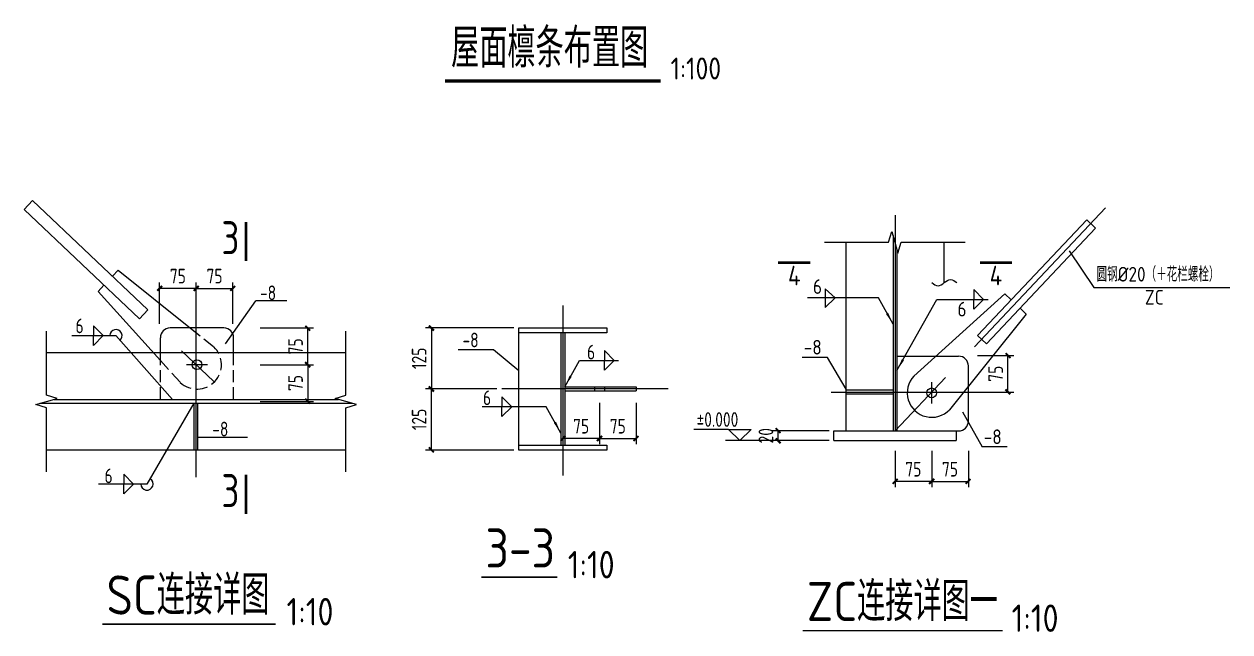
# Model space of a CAD drawing. Header units: millimetres. Extents: x 865974 to 875117, y 41124 to 44891.
# Drawn here: x 869188.4 to 869435.1, y 41268 to 41392.3 of the extents above; entities that cross this region are included whole.
import ezdxf
from ezdxf.enums import TextEntityAlignment as Align

# ---------------------------------------------------------------- set-up
doc = ezdxf.new("R2010")
doc.units = ezdxf.units.MM
doc.header["$LTSCALE"] = 1000
doc.header["$MEASUREMENT"] = 0
for name, pattern in [('2', [11.4, 9, -0.9, 0.6, -0.9]), ('DASH', [0.35, 0.25, -0.1]), ('DASHED', [117.236842, 78.157895, -39.078947]), ('DOTE', [2.42, 2, -0.2, 0.02, -0.2])]:
    doc.linetypes.add(name, pattern=pattern)
doc.layers.add('1', color=4, linetype='Continuous', lineweight=70)
for name, color, linetype in [('AXIS', 3, 'Continuous'), ('BEAM', 4, 'DASHED'), ('COLUMN', 9, 'Continuous'), ('D1', 112, 'Continuous'), ('DIM', 7, 'Continuous'), ('DOTE', 1, 'DOTE'), ('NUM', 7, 'Continuous'), ('OTHER', 2, 'Continuous'), ('Prof', 2, 'Continuous'), ('PUB_DIM', 3, 'Continuous'), ('PUB_TEXT', 7, 'Continuous'), ('尺寸标注', 7, 'Continuous'), ('文字', 7, 'Continuous'), ('焊缝标注', 3, 'Continuous'), ('轴线__点划线', 6, '2')]:
    doc.layers.add(name, color=color, linetype=linetype)
doc.styles.add('GBHZ', font='gbenor.shx', dxfattribs={"width": 0.9, "bigfont": 'gbcbig.shx'})
doc.dimstyles.new('Y10', dxfattribs={"dimscale": 0, "dimtxt": 3, "dimasz": 0.01, "dimexe": 1.2, "dimexo": 1, "dimgap": 1, "dimtad": 1, "dimdec": 0, "dimlfac": 10, "dimzin": 0, "dimdsep": 46, "dimtxsty": 'GBHZ', "dimblk1": 'DX', "dimblk2": 'DX', "dimsah": 1, "dimcen": 0.09, "dimdle": 1, "dimadec": 0, "dimazin": 0, "dimtfac": 1, "dimtdec": 0, "dimtix": 1, "dimtmove": 2, "dimatfit": 3, "dimldrblk": 'DX', "dimfxl": 0, "dimtolj": 1, "dimtzin": 0, "dimarcsym": 0})
doc.dimstyles.new('Y100', dxfattribs={"dimscale": 0, "dimtxt": 3, "dimasz": 0.01, "dimexe": 1.2, "dimexo": 2, "dimgap": 1, "dimtad": 1, "dimdec": 0, "dimlfac": 100, "dimzin": 0, "dimdsep": 46, "dimtxsty": 'GBHZ', "dimblk": 'DX', "dimcen": 0.09, "dimdle": 1, "dimclrd": 7, "dimclre": 7, "dimclrt": 7, "dimadec": 0, "dimazin": 0, "dimtfac": 1, "dimtdec": 0, "dimtix": 1, "dimtmove": 2, "dimatfit": 3, "dimldrblk": 'DX', "dimfxl": 0, "dimtolj": 1, "dimtzin": 0, "dimarcsym": 0})

# ---------------------------------------------------------------- blocks, each defined once
blk = doc.blocks.new('DX')
at = {"color": 0, "linetype": 'ByBlock', "const_width": 40}
blk.add_lwpolyline([(-54, -51), (46, 49)], dxfattribs=at)
blk = doc.blocks.new('*D155')
at = {"layer": 'Defpoints', "color": 0, "linetype": 'ByBlock', "ltscale": 0.8, "transparency": 16777216}
for p in [(869216.11, 41338.27), (869216.11, 41330.01), (869223.61, 41330.01)]:
    blk.add_point(p, dxfattribs=at)
at = {"layer": 'DIM', "color": 0, "linetype": 'ByBlock', "lineweight": -2, "ltscale": 0.8, "transparency": 16777216}
for p, q in [((869216.11, 41331.01), (869216.11, 41339.47)), ((869223.61, 41331.01), (869223.61, 41339.47)), ((869223.6, 41338.27), (869216.12, 41338.27))]:
    blk.add_line(p, q, dxfattribs=at)
at = {"layer": 'DIM', "color": 0, "linetype": 'ByBlock', "lineweight": -2, "ltscale": 0.8, "transparency": 16777216, "xscale": 0.01, "yscale": 0.01, "zscale": 0.01, "rotation": 180}
blk.add_blockref('DX', (869216.11, 41338.27), dxfattribs=at)
at = {"layer": 'DIM', "color": 0, "linetype": 'ByBlock', "lineweight": -2, "ltscale": 0.8, "transparency": 16777216, "xscale": 0.01, "yscale": 0.01, "zscale": 0.01}
blk.add_blockref('DX', (869223.61, 41338.27), dxfattribs=at)
at = {"layer": 'DIM', "color": 0, "linetype": 'ByBlock', "ltscale": 0.8, "transparency": 16777216, "insert": (869219.86, 41340.77), "char_height": 3, "attachment_point": 5, "style": 'GBHZ'}
blk.add_mtext('\\A1;75', dxfattribs=at)
blk = doc.blocks.new('*D156')
at = {"layer": 'Defpoints', "color": 0, "linetype": 'ByBlock', "ltscale": 0.8, "transparency": 16777216}
for p in [(869231.11, 41338.27), (869223.61, 41330.01), (869231.11, 41330.01)]:
    blk.add_point(p, dxfattribs=at)
at = {"layer": 'DIM', "color": 0, "linetype": 'ByBlock', "lineweight": -2, "ltscale": 0.8, "transparency": 16777216}
for p, q in [((869223.61, 41331.01), (869223.61, 41339.47)), ((869231.11, 41331.01), (869231.11, 41339.47)), ((869223.62, 41338.27), (869231.1, 41338.27))]:
    blk.add_line(p, q, dxfattribs=at)
at = {"layer": 'DIM', "color": 0, "linetype": 'ByBlock', "lineweight": -2, "ltscale": 0.8, "transparency": 16777216, "xscale": 0.01, "yscale": 0.01, "zscale": 0.01, "rotation": 180}
blk.add_blockref('DX', (869223.61, 41338.27), dxfattribs=at)
at = {"layer": 'DIM', "color": 0, "linetype": 'ByBlock', "lineweight": -2, "ltscale": 0.8, "transparency": 16777216, "xscale": 0.01, "yscale": 0.01, "zscale": 0.01}
blk.add_blockref('DX', (869231.11, 41338.27), dxfattribs=at)
at = {"layer": 'DIM', "color": 0, "linetype": 'ByBlock', "ltscale": 0.8, "transparency": 16777216, "insert": (869227.36, 41340.77), "char_height": 3, "attachment_point": 5, "style": 'GBHZ'}
blk.add_mtext('\\A1;75', dxfattribs=at)
blk = doc.blocks.new('*D157')
at = {"layer": 'Defpoints', "color": 0, "linetype": 'ByBlock', "ltscale": 0.8, "transparency": 16777216}
for p in [(869235.68, 41322.67), (869235.68, 41315.17), (869246.43, 41315.17)]:
    blk.add_point(p, dxfattribs=at)
at = {"layer": 'DIM', "color": 0, "linetype": 'ByBlock', "lineweight": -2, "ltscale": 0.8, "transparency": 16777216}
for p, q in [((869236.68, 41322.67), (869247.63, 41322.67)), ((869246.43, 41322.66), (869246.43, 41315.18)), ((869236.68, 41315.17), (869247.63, 41315.17))]:
    blk.add_line(p, q, dxfattribs=at)
at = {"layer": 'DIM', "color": 0, "linetype": 'ByBlock', "lineweight": -2, "ltscale": 0.8, "transparency": 16777216, "xscale": 0.01, "yscale": 0.01, "zscale": 0.01}
for p, rotation in [((869246.43, 41322.67), 90), ((869246.43, 41315.17), 270)]:
    blk.add_blockref('DX', p, dxfattribs=dict(at, rotation=rotation))
at = {"layer": 'DIM', "color": 0, "linetype": 'ByBlock', "ltscale": 0.8, "transparency": 16777216, "insert": (869243.93, 41318.92), "char_height": 3, "attachment_point": 5, "rotation": 90, "style": 'GBHZ'}
blk.add_mtext('\\A1;75', dxfattribs=at)
blk = doc.blocks.new('*D158')
at = {"layer": 'Defpoints', "color": 0, "linetype": 'ByBlock', "ltscale": 0.8, "transparency": 16777216}
for p in [(869235.68, 41330.17), (869246.43, 41330.17), (869235.68, 41322.67)]:
    blk.add_point(p, dxfattribs=at)
at = {"layer": 'DIM', "color": 0, "linetype": 'ByBlock', "lineweight": -2, "ltscale": 0.8, "transparency": 16777216}
for p, q in [((869236.68, 41330.17), (869247.63, 41330.17)), ((869246.43, 41322.68), (869246.43, 41330.16)), ((869236.68, 41322.67), (869247.63, 41322.67))]:
    blk.add_line(p, q, dxfattribs=at)
at = {"layer": 'DIM', "color": 0, "linetype": 'ByBlock', "lineweight": -2, "ltscale": 0.8, "transparency": 16777216, "xscale": 0.01, "yscale": 0.01, "zscale": 0.01}
for p, rotation in [((869246.43, 41330.17), 90), ((869246.43, 41322.67), 270)]:
    blk.add_blockref('DX', p, dxfattribs=dict(at, rotation=rotation))
at = {"layer": 'DIM', "color": 0, "linetype": 'ByBlock', "ltscale": 0.8, "transparency": 16777216, "insert": (869243.93, 41326.42), "char_height": 3, "attachment_point": 5, "rotation": 90, "style": 'GBHZ'}
blk.add_mtext('\\A1;75', dxfattribs=at)
blk = doc.blocks.new('*D151')
at = {"layer": 'Defpoints', "color": 0, "transparency": 16777216}
for p in [(869306.11, 41315.85), (869313.61, 41315.85), (869313.61, 41307.59)]:
    blk.add_point(p, dxfattribs=at)
at = {"layer": '尺寸标注', "color": 0, "lineweight": -2, "transparency": 16777216}
for p, q in [((869306.11, 41314.85), (869306.11, 41306.39)), ((869313.61, 41314.85), (869313.61, 41306.39)), ((869306.12, 41307.59), (869313.6, 41307.59))]:
    blk.add_line(p, q, dxfattribs=at)
at = {"layer": '尺寸标注', "color": 0, "lineweight": -2, "transparency": 16777216, "xscale": 0.01, "yscale": 0.01, "zscale": 0.01, "rotation": 180}
blk.add_blockref('DX', (869306.11, 41307.59), dxfattribs=at)
at = {"layer": '尺寸标注', "color": 0, "lineweight": -2, "transparency": 16777216, "xscale": 0.01, "yscale": 0.01, "zscale": 0.01}
blk.add_blockref('DX', (869313.61, 41307.59), dxfattribs=at)
at = {"layer": '尺寸标注', "color": 0, "transparency": 16777216, "insert": (869309.86, 41310.09), "char_height": 3, "attachment_point": 5, "style": 'GBHZ'}
blk.add_mtext('\\A1;75', dxfattribs=at)
blk = doc.blocks.new('*D152')
at = {"layer": 'Defpoints', "color": 0, "transparency": 16777216}
for p in [(869298.61, 41315.85), (869306.11, 41315.85), (869298.61, 41307.59)]:
    blk.add_point(p, dxfattribs=at)
at = {"layer": '尺寸标注', "color": 0, "lineweight": -2, "transparency": 16777216}
for p, q in [((869298.61, 41314.85), (869298.61, 41306.39)), ((869306.11, 41314.85), (869306.11, 41306.39)), ((869306.1, 41307.59), (869298.62, 41307.59))]:
    blk.add_line(p, q, dxfattribs=at)
at = {"layer": '尺寸标注', "color": 0, "lineweight": -2, "transparency": 16777216, "xscale": 0.01, "yscale": 0.01, "zscale": 0.01, "rotation": 180}
blk.add_blockref('DX', (869298.61, 41307.59), dxfattribs=at)
at = {"layer": '尺寸标注', "color": 0, "lineweight": -2, "transparency": 16777216, "xscale": 0.01, "yscale": 0.01, "zscale": 0.01}
blk.add_blockref('DX', (869306.11, 41307.59), dxfattribs=at)
at = {"layer": '尺寸标注', "color": 0, "transparency": 16777216, "insert": (869302.36, 41310.09), "char_height": 3, "attachment_point": 5, "style": 'GBHZ'}
blk.add_mtext('\\A1;75', dxfattribs=at)
blk = doc.blocks.new('_ARROW')
blk.add_solid([(0, 0), (-1, 0.1), (-1, -0.1)])
blk = doc.blocks.new('*D136')
at = {"layer": 'Defpoints', "color": 0, "transparency": 16777216}
for p in [(869289.61, 41330.2), (869271.72, 41317.71), (869286.12, 41317.71)]:
    blk.add_point(p, dxfattribs=at)
at = {"layer": 'DIM', "color": 0, "lineweight": -2, "transparency": 16777216}
for p, q in [((869288.61, 41330.2), (869270.52, 41330.2)), ((869271.72, 41330.19), (869271.72, 41317.72)), ((869285.12, 41317.71), (869270.52, 41317.71))]:
    blk.add_line(p, q, dxfattribs=at)
at = {"layer": 'DIM', "color": 0, "lineweight": -2, "transparency": 16777216, "xscale": 0.01, "yscale": 0.01, "zscale": 0.01}
for p, rotation in [((869271.72, 41330.2), 90), ((869271.72, 41317.71), 270)]:
    blk.add_blockref('DX', p, dxfattribs=dict(at, rotation=rotation))
at = {"layer": 'DIM', "color": 0, "transparency": 16777216, "insert": (869269.22, 41323.96), "char_height": 3, "attachment_point": 5, "rotation": 90, "style": 'GBHZ'}
blk.add_mtext('\\A1;125', dxfattribs=at)
blk = doc.blocks.new('*D120')
at = {"layer": 'Defpoints', "color": 0, "transparency": 16777216}
for p in [(869271.72, 41317.71), (869286.12, 41317.71), (869289.61, 41305.22)]:
    blk.add_point(p, dxfattribs=at)
at = {"layer": 'DIM', "color": 0, "lineweight": -2, "transparency": 16777216}
for p, q in [((869285.12, 41317.71), (869270.52, 41317.71)), ((869271.72, 41305.23), (869271.72, 41317.7)), ((869288.61, 41305.22), (869270.52, 41305.22))]:
    blk.add_line(p, q, dxfattribs=at)
at = {"layer": 'DIM', "color": 0, "lineweight": -2, "transparency": 16777216, "xscale": 0.01, "yscale": 0.01, "zscale": 0.01}
for p, rotation in [((869271.72, 41317.71), 90), ((869271.72, 41305.22), 270)]:
    blk.add_blockref('DX', p, dxfattribs=dict(at, rotation=rotation))
at = {"layer": 'DIM', "color": 0, "transparency": 16777216, "insert": (869269.22, 41311.47), "char_height": 3, "attachment_point": 5, "rotation": 90, "style": 'GBHZ'}
blk.add_mtext('\\A1;125', dxfattribs=at)
blk = doc.blocks.new('*D121')
at = {"layer": 'Defpoints', "color": 0, "linetype": 'ByBlock', "transparency": 16777216}
for p in [(869381.41, 41324.57), (869389.67, 41324.57), (869381.41, 41317.07)]:
    blk.add_point(p, dxfattribs=at)
at = {"layer": 'DIM', "color": 7, "linetype": 'ByBlock', "lineweight": -2, "transparency": 16777216}
for p, q in [((869383.41, 41324.57), (869390.87, 41324.57)), ((869389.67, 41317.08), (869389.67, 41324.56)), ((869383.41, 41317.07), (869390.87, 41317.07))]:
    blk.add_line(p, q, dxfattribs=at)
at = {"layer": 'DIM', "color": 7, "linetype": 'ByBlock', "lineweight": -2, "transparency": 16777216, "xscale": 0.01, "yscale": 0.01, "zscale": 0.01}
for p, rotation in [((869389.67, 41324.57), 90), ((869389.67, 41317.07), 270)]:
    blk.add_blockref('DX', p, dxfattribs=dict(at, rotation=rotation))
at = {"layer": 'DIM', "color": 7, "linetype": 'ByBlock', "transparency": 16777216, "insert": (869387.17, 41320.82), "char_height": 3, "attachment_point": 5, "rotation": 90, "style": 'GBHZ'}
blk.add_mtext('\\A1;75', dxfattribs=at)
blk = doc.blocks.new('*D122')
at = {"layer": 'Defpoints', "color": 0, "linetype": 'ByBlock', "transparency": 16777216}
for p in [(869366.57, 41307.06), (869374.07, 41307.06), (869366.57, 41298.8)]:
    blk.add_point(p, dxfattribs=at)
at = {"layer": 'DIM', "color": 7, "linetype": 'ByBlock', "lineweight": -2, "transparency": 16777216}
for p, q in [((869366.57, 41305.06), (869366.57, 41297.6)), ((869374.07, 41305.06), (869374.07, 41297.6)), ((869374.06, 41298.8), (869366.58, 41298.8))]:
    blk.add_line(p, q, dxfattribs=at)
at = {"layer": 'DIM', "color": 7, "linetype": 'ByBlock', "lineweight": -2, "transparency": 16777216, "xscale": 0.01, "yscale": 0.01, "zscale": 0.01, "rotation": 180}
blk.add_blockref('DX', (869366.57, 41298.8), dxfattribs=at)
at = {"layer": 'DIM', "color": 7, "linetype": 'ByBlock', "lineweight": -2, "transparency": 16777216, "xscale": 0.01, "yscale": 0.01, "zscale": 0.01}
blk.add_blockref('DX', (869374.07, 41298.8), dxfattribs=at)
at = {"layer": 'DIM', "color": 7, "linetype": 'ByBlock', "transparency": 16777216, "insert": (869370.32, 41301.3), "char_height": 3, "attachment_point": 5, "style": 'GBHZ'}
blk.add_mtext('\\A1;75', dxfattribs=at)
blk = doc.blocks.new('*D123')
at = {"layer": 'Defpoints', "color": 0, "linetype": 'ByBlock', "transparency": 16777216}
for p in [(869374.07, 41307.06), (869381.57, 41307.06), (869381.57, 41298.8)]:
    blk.add_point(p, dxfattribs=at)
at = {"layer": 'DIM', "color": 7, "linetype": 'ByBlock', "lineweight": -2, "transparency": 16777216}
for p, q in [((869374.07, 41305.06), (869374.07, 41297.6)), ((869381.57, 41305.06), (869381.57, 41297.6)), ((869374.08, 41298.8), (869381.56, 41298.8))]:
    blk.add_line(p, q, dxfattribs=at)
at = {"layer": 'DIM', "color": 7, "linetype": 'ByBlock', "lineweight": -2, "transparency": 16777216, "xscale": 0.01, "yscale": 0.01, "zscale": 0.01, "rotation": 180}
blk.add_blockref('DX', (869374.07, 41298.8), dxfattribs=at)
at = {"layer": 'DIM', "color": 7, "linetype": 'ByBlock', "lineweight": -2, "transparency": 16777216, "xscale": 0.01, "yscale": 0.01, "zscale": 0.01}
blk.add_blockref('DX', (869381.57, 41298.8), dxfattribs=at)
at = {"layer": 'DIM', "color": 7, "linetype": 'ByBlock', "transparency": 16777216, "insert": (869377.82, 41301.3), "char_height": 3, "attachment_point": 5, "style": 'GBHZ'}
blk.add_mtext('\\A1;75', dxfattribs=at)
blk = doc.blocks.new('*D124')
at = {"layer": 'Defpoints', "color": 0, "transparency": 16777216}
for p in [(869342.66, 41309.14), (869354.07, 41309.14), (869354.07, 41307.14)]:
    blk.add_point(p, dxfattribs=at)
at = {"layer": 'DIM', "color": 0, "lineweight": -2, "transparency": 16777216}
for p, q in [((869353.07, 41309.14), (869341.46, 41309.14)), ((869342.66, 41309.15), (869342.66, 41309.16)), ((869342.66, 41307.14), (869342.66, 41309.14)), ((869353.07, 41307.14), (869341.46, 41307.14)), ((869342.66, 41307.13), (869342.66, 41307.12))]:
    blk.add_line(p, q, dxfattribs=at)
at = {"layer": 'DIM', "color": 0, "lineweight": -2, "transparency": 16777216, "xscale": 0.01, "yscale": 0.01, "zscale": 0.01}
for p, rotation in [((869342.66, 41309.14), 270), ((869342.66, 41307.14), 90)]:
    blk.add_blockref('DX', p, dxfattribs=dict(at, rotation=rotation))
at = {"layer": 'DIM', "color": 0, "transparency": 16777216, "insert": (869340.16, 41308.14), "char_height": 3, "attachment_point": 5, "rotation": 90, "style": 'GBHZ'}
blk.add_mtext('\\A1;20', dxfattribs=at)

msp = doc.modelspace()

# ---------------------------------------------------------------- linework, layer by layer
at = {"const_width": 0.667}
msp.add_lwpolyline([(869274.508, 41380.643), (869318.598, 41380.643)], dxfattribs=at)
at = {"layer": '1', "color": 2, "const_width": 0.6, "elevation": 0.002}
for points in [[(869233.799, 41351.867), (869233.799, 41343.842)], [(869233.799, 41300.163), (869233.799, 41292.138)]]:
    msp.add_lwpolyline(points, dxfattribs=at)
at = {"layer": 'AXIS'}
for p, q in [((869402.219, 41345.949), (869407.218, 41338.464)), ((869407.218, 41338.464), (869435.074, 41338.464)), ((869229.621, 41326.931, -0.088), (869235.808, 41335.703, -0.088)), ((869242.144, 41335.703, -0.088), (869235.808, 41335.703, -0.088)), ((869284.434, 41325.699), (869277.206, 41325.699)), ((869289.615, 41321.444), (869284.434, 41325.699)), ((869352.751, 41324.124), (869347.608, 41324.124)), ((869356.571, 41317.644), (869352.751, 41324.124)), ((869380.342, 41313.007), (869384.386, 41305.856)), ((869389.529, 41305.856), (869384.386, 41305.856))]:
    msp.add_line(p, q, dxfattribs=at)
at = {"layer": 'BEAM', "linetype": 'DASH', "ltscale": 0.01}
for p, q in [((869222.451, 41330.132, -0.088), (869227.211, 41326.301, -0.088)), ((869216.276, 41315.568, -0.088), (869216.276, 41325.042, -0.088)), ((869231.276, 41315.568, -0.088), (869231.276, 41325.036, -0.088)), ((869216.295, 41323.523, -0.088), (869220.341, 41319.035, -0.088))]:
    msp.add_line(p, q, dxfattribs=at)
msp.add_arc((869223.776, 41322.668, -0.088), 5, 226.606, 46.606, dxfattribs=at)
at = {"layer": 'COLUMN', "color": 2}
for p, q in [((869188.409, 41354.386, -0.088), (869190.127, 41356.203, -0.088)), ((869190.127, 41356.203, -0.088), (869213.735, 41333.882, -0.088)), ((869188.409, 41354.386, -0.088), (869212.018, 41332.065, -0.088)), ((869405.789, 41352.271), (869383.468, 41328.662)), ((869405.789, 41352.271), (869407.605, 41350.553)), ((869366.171, 41349.087), (869366.171, 41309.136)), ((869407.605, 41350.553), (869385.284, 41326.945)), ((869356.571, 41309.136), (869356.571, 41347.694)), ((869366.971, 41346.154), (869366.971, 41309.136)), ((869376.571, 41347.694), (869376.571, 41339.401)), ((869207.671, 41342.023, -0.088), (869206.469, 41340.752, -0.088)), ((869207.671, 41342.023, -0.088), (869222.427, 41330.151, -0.088)), ((869204.751, 41338.935, -0.088), (869203.549, 41337.663, -0.088)), ((869203.549, 41337.663, -0.088), (869216.291, 41323.528, -0.088)), ((869389.066, 41337.131), (869370.437, 41320.339)), ((869390.338, 41335.929), (869389.066, 41337.131)), ((869213.735, 41333.882, -0.088), (869212.018, 41332.065, -0.088)), ((869393.426, 41333.009), (869392.154, 41334.211)), ((869393.426, 41333.009), (869377.704, 41313.469)), ((869229.276, 41330.168, -0.088), (869218.276, 41330.168, -0.088)), ((869289.615, 41306.195), (869289.615, 41329.204)), ((869298.215, 41329.204), (869298.215, 41306.195)), ((869299.015, 41329.204), (869299.015, 41306.195)), ((869216.276, 41325.042, -0.088), (869216.276, 41328.168, -0.088)), ((869231.276, 41325.074, -0.088), (869231.276, 41328.168, -0.088)), ((869385.284, 41326.945), (869383.468, 41328.662)), ((869192.986, 41325.168, -0.088), (869216.276, 41325.168, -0.088)), ((869216.276, 41325.168, -0.088), (869231.276, 41325.168, -0.088)), ((869231.276, 41325.168, -0.088), (869254.236, 41325.168, -0.088)), ((869366.971, 41324.404), (869379.571, 41324.404)), ((869381.571, 41311.136), (869381.571, 41322.404)), ((869299.015, 41318.148), (869313.615, 41318.148)), ((869299.015, 41317.348), (869313.615, 41317.348)), ((869305.115, 41318.148), (869305.115, 41317.348)), ((869307.115, 41318.148), (869307.115, 41317.348)), ((869313.615, 41318.148), (869313.615, 41317.348)), ((869356.571, 41317.504), (869366.171, 41317.504)), ((869356.571, 41316.704), (869366.171, 41316.704)), ((869191.593, 41314.768, -0.088), (869255.63, 41314.768, -0.088)), ((869194.526, 41315.568, -0.088), (869252.696, 41315.568, -0.088)), ((869223.176, 41305.168, -0.088), (869223.176, 41314.768, -0.088)), ((869223.976, 41305.168, -0.088), (869223.976, 41314.768, -0.088)), ((869354.071, 41307.136), (869354.071, 41309.136)), ((869354.071, 41309.136), (869379.071, 41309.136)), ((869379.071, 41309.136), (869379.571, 41309.136)), ((869379.071, 41309.136), (869379.071, 41307.136)), ((869354.071, 41307.136), (869379.071, 41307.136)), ((869254.236, 41305.168, -0.088), (869192.986, 41305.168, -0.088))]:
    msp.add_line(p, q, dxfattribs=at)
for points in [[(869289.615, 41330.204), (869307.615, 41330.204), (869307.615, 41329.204), (869289.615, 41329.204)], [(869289.615, 41306.195), (869307.615, 41306.195), (869307.615, 41305.195), (869289.615, 41305.195)]]:
    msp.add_lwpolyline(points, close=True, dxfattribs=at)
for centre in [(869223.776, 41322.668, -0.088), (869374.071, 41316.904)]:
    msp.add_circle(centre, 1, dxfattribs=at)
for centre, radius, start, end in [((869218.276, 41328.168, -0.088), 2, 90, 180), ((869229.276, 41328.168, -0.088), 2, 0, 90), ((869379.571, 41322.404), 2, 0, 90), ((869374.071, 41316.904), 5, 136.606, 316.606), ((869379.571, 41311.136), 2, 270, 0)]:
    msp.add_arc(centre, radius, start, end, dxfattribs=at)
at = {"layer": 'D1'}
for p, q in [((869332.515, 41309.44), (869325.399, 41309.44)), ((869332.515, 41309.44), (869334.819, 41307.136)), ((869332.515, 41309.44), (869337.123, 41309.44)), ((869337.123, 41309.44), (869334.819, 41307.136))]:
    msp.add_line(p, q, dxfattribs=at)
msp.add_lwpolyline([(869341.659, 41307.136), (869331.873, 41307.136)], dxfattribs=at)
at = {"layer": 'DIM'}
msp.add_line((869234.118, 41307.803), (869223.976, 41307.803, -0.088), dxfattribs=at)
at = {"layer": 'DOTE', "linetype": 'DOTE', "ltscale": 0.02}
for p, q in [((869298.615, 41334.769), (869298.615, 41299.99)), ((869223.611, 41299.688, -0.088), (869223.611, 41331.958, -0.088)), ((869220.617, 41325.499, -0.088), (869227.244, 41319.233, -0.088)), ((869225.951, 41322.668, -0.088), (869221.601, 41322.668, -0.088)), ((869320.194, 41317.713), (869286.118, 41317.713))]:
    msp.add_line(p, q, dxfattribs=at)
at = {"layer": 'OTHER'}
for p, q in [((869365.251, 41347.694), (869365.951, 41349.894)), ((869365.951, 41349.894), (869367.151, 41345.494)), ((869352.171, 41347.694), (869365.251, 41347.694)), ((869367.151, 41345.494), (869367.851, 41347.694)), ((869367.851, 41347.694), (869380.931, 41347.694)), ((869192.986, 41316.448, -0.088), (869192.986, 41329.528, -0.088)), ((869254.236, 41316.448, -0.088), (869254.236, 41329.528, -0.088)), ((869195.186, 41315.748, -0.088), (869192.986, 41316.448, -0.088)), ((869252.036, 41315.748, -0.088), (869254.236, 41316.448, -0.088)), ((869190.786, 41314.548, -0.088), (869195.186, 41315.748, -0.088)), ((869192.986, 41313.848, -0.088), (869190.786, 41314.548, -0.088)), ((869256.436, 41314.548, -0.088), (869252.036, 41315.748, -0.088)), ((869254.236, 41313.848, -0.088), (869256.436, 41314.548, -0.088)), ((869192.986, 41300.768, -0.088), (869192.986, 41313.848, -0.088)), ((869254.236, 41300.768, -0.088), (869254.236, 41313.848, -0.088))]:
    msp.add_line(p, q, dxfattribs=at)
at = {"layer": 'Prof'}
msp.add_spline([(869374.094, 41339.462), (869375.373, 41338.822), (869376.652, 41339.462), (869377.931, 41340.102), (869379.211, 41339.462)], degree=3, dxfattribs=at)
at = {"layer": 'PUB_DIM', "const_width": 0.5}
for points in [[(869349.228, 41343.53), (869342.661, 41343.53)], [(869390.523, 41343.53), (869383.955, 41343.53)]]:
    msp.add_lwpolyline(points, dxfattribs=at)
at = {"layer": '文字', "color": 6, "const_width": 0.32, "elevation": 0.088}
msp.add_lwpolyline([(869281.926, 41279.235), (869297.467, 41279.235)], dxfattribs=at)
at = {"layer": '文字', "color": 6, "const_width": 0.32}
for points in [[(869204.411, 41269.62), (869239.868, 41269.62)], [(869347.669, 41268.295), (869388.583, 41268.295)]]:
    msp.add_lwpolyline(points, dxfattribs=at)
at = {"layer": '焊缝标注'}
for p, q in [((869363.171, 41336.354), (869348.685, 41336.354)), ((869352.296, 41338.154), (869354.296, 41336.354)), ((869352.296, 41338.154), (869352.296, 41334.354)), ((869352.296, 41334.354), (869354.296, 41336.354)), ((869366.171, 41330.954), (869363.171, 41336.354)), ((869382.687, 41338.015), (869382.687, 41336.015)), ((869382.687, 41338.015), (869384.687, 41336.015)), ((869366.971, 41321.474), (869375.104, 41336.015)), ((869375.104, 41336.015), (869385.618, 41336.015)), ((869382.687, 41334.015), (869382.687, 41336.015)), ((869382.687, 41334.015), (869384.687, 41336.015)), ((869202.614, 41330.602, -0.088), (869202.614, 41328.602, -0.088)), ((869202.614, 41330.602, -0.088), (869204.614, 41328.602, -0.088)), ((869198.17, 41328.602, -0.088), (869207.193, 41328.602, -0.088)), ((869202.614, 41326.602, -0.088), (869202.614, 41328.602, -0.088)), ((869202.614, 41326.602, -0.088), (869204.614, 41328.602, -0.088)), ((869207.193, 41328.602, -0.088), (869218.747, 41315.568, -0.088)), ((869307.105, 41325.548), (869307.105, 41323.548)), ((869307.105, 41325.548), (869309.105, 41323.548)), ((869299.015, 41318.148), (869302.015, 41323.548)), ((869302.015, 41323.548), (869310.036, 41323.548)), ((869307.105, 41321.548), (869307.105, 41323.548)), ((869307.105, 41321.548), (869309.105, 41323.548)), ((869223.132, 41314.768, -0.088), (869213.545, 41298.272, -0.088)), ((869295.215, 41314.082), (869282.139, 41314.082)), ((869286.161, 41316.082), (869286.161, 41314.082)), ((869286.161, 41316.082), (869288.161, 41314.082)), ((869286.161, 41312.082), (869286.161, 41314.082)), ((869286.161, 41312.082), (869288.161, 41314.082)), ((869298.215, 41308.682), (869295.215, 41314.082)), ((869208.792, 41300.272, -0.088), (869208.792, 41298.272, -0.088)), ((869208.792, 41300.272, -0.088), (869210.792, 41298.272, -0.088)), ((869213.545, 41298.272, -0.088), (869203.635, 41298.272, -0.088)), ((869208.792, 41296.272, -0.088), (869208.792, 41298.272, -0.088)), ((869208.792, 41296.272, -0.088), (869210.792, 41298.272, -0.088))]:
    msp.add_line(p, q, dxfattribs=at)
for centre, start, end in [((869207.193, 41328.602, -0.088), 308.27546, 180), ((869213.545, 41298.272, -0.088), 180, 59.57139)]:
    msp.add_arc(centre, 1.25, start, end, dxfattribs=at)
at = {"layer": '轴线__点划线'}
for p, q in [((869409.655, 41354.705), (869382.809, 41326.312)), ((869366.571, 41353.206), (869366.571, 41309.136)), ((869376.901, 41320.062), (869366.571, 41309.136)), ((869374.071, 41314.729), (869374.071, 41319.079)), ((869353.488, 41317.069), (869383.361, 41317.069))]:
    msp.add_line(p, q, dxfattribs=at)

# ---------------------------------------------------------------- block references
at = {"layer": '焊缝标注'}
for p, xscale, yscale, zscale, rotation in [((869366.171, 41330.954), 2.500000000019729, 2.500000000019729, 2.500000000019729, 299.0546041027052), ((869366.971, 41321.474), -2.500000000019729, 2.5, 2.5, 60.94539589729485), ((869299.015, 41318.148), -2.499999999793585, 2.5, 2.5, 60.94539590662404), ((869298.215, 41308.682), 2.499999999793584, 2.499999999793584, 2.499999999793584, 299.054604093376)]:
    msp.add_blockref('_ARROW', p, dxfattribs=dict(at, xscale=xscale, yscale=yscale, zscale=zscale, rotation=rotation))

# ---------------------------------------------------------------- texts
at = {"ltscale": 2, "style": 'GBHZ'}
msp.add_text('1:100', height=4.5, rotation=0.20444, dxfattribs=at).set_placement((869320.674, 41380.948))
at = {"layer": 'AXIS', "color": 0, "style": 'GBHZ', "width": 0.9}
for s, height, p in [('3', 6.75, (869228.788, 41345.248, 0.007)), ('-8', 3, (869236.665, 41335.863, -0.088)), ('6', 3, (869198.927, 41329.094, -0.088)), ('-8', 3, (869278.092, 41326.214)), ('6', 3, (869303.563, 41323.74)), ('6', 3, (869282.28, 41314.408)), ('-8', 3, (869226.897, 41308.003, -0.088)), ('6', 3, (869204.863, 41298.436, -0.088)), ('3', 6.75, (869228.788, 41293.545, 0.007))]:
    msp.add_text(s, height=height, dxfattribs=at).set_placement(p)
at = {"layer": 'D1', "style": 'GBHZ', "width": 0.9}
msp.add_text('%%P0.000', height=3, dxfattribs=at).set_placement((869325.971, 41309.958))
at = {"layer": 'NUM', "style": 'GBHZ'}
msp.add_text('屋面檩条布置图', height=8, dxfattribs=at).set_placement((869275.762, 41383.416))
at = {"layer": 'PUB_DIM', "style": 'GBHZ'}
for p in [(869345.962, 41340.888), (869387.211, 41340.888)]:
    msp.add_text('4', height=4, dxfattribs=at).set_placement(p, align=Align.MIDDLE)
at = {"layer": 'PUB_TEXT', "style": 'GBHZ'}
for s, p in [('圆钢%%C20（＋花栏螺栓）', (869407.798, 41339.662)), ('6', (869349.791, 41337.139)), ('ZC', (869417.68, 41334.955)), ('6', (869379.346, 41332.524)), ('-8', (869347.907, 41324.734)), ('-8', (869384.724, 41306.432))]:
    msp.add_text(s, height=3, dxfattribs=at).set_placement(p)
at = {"layer": '文字', "color": 6, "style": 'GBHZ'}
for s, height, p in [('3-3', 8, (869282.789, 41281.187, 0.088)), ('1:10', 5.6, (869299.622, 41278.979, 0.088)), ('SC连接详图', 8, (869205.274, 41271.572)), ('ZC连接详图一', 8, (869348.532, 41270.246)), ('1:10', 5.6, (869242.098, 41269.365)), ('1:10', 5.6, (869390.427, 41268.039))]:
    msp.add_text(s, height=height, dxfattribs=at).set_placement(p)

# ---------------------------------------------------------------- dimensions: what is measured, and where the dimension line sits
at = {"layer": 'DIM', "color": 0, "linetype": 'ByBlock', "ltscale": 0.8}
for base, p1, p2, angle, picture, middle in [((869216.111, 41338.272, -0.088), (869223.611, 41330.012, -0.088), (869216.111, 41330.012, -0.088), 180, '*D155', (869219.861, 41340.772, -0.088)), ((869246.429, 41330.168, -0.088), (869235.676, 41322.668, -0.088), (869235.676, 41330.168, -0.088), 90, '*D158', (869243.929, 41326.418, -0.088)), ((869246.429, 41315.168, -0.088), (869235.676, 41322.668, -0.088), (869235.676, 41315.168, -0.088), 90, '*D157', (869243.929, 41318.918, -0.088))]:
    dim = msp.add_linear_dim(base=base, p1=p1, p2=p2, angle=angle, dimstyle='Y10', override={"dimscale": 1}, dxfattribs=at)
    dim.commit()
    dim.dimension.update_dxf_attribs({"geometry": picture, "text_midpoint": middle})
dim = msp.add_linear_dim(base=(869231.111, 41338.272, -0.088), p1=(869223.611, 41330.012, -0.088), p2=(869231.111, 41330.012, -0.088), dimstyle='Y10', override={"dimscale": 1}, dxfattribs=at)
dim.commit()
dim.dimension.update_dxf_attribs({"geometry": '*D156', "text_midpoint": (869227.361, 41340.772, -0.088)})
at = {"layer": 'DIM', "color": 0}
for p1, angle, picture, middle in [((869289.615, 41330.204), 90, '*D136', (869269.223, 41323.958)), ((869289.615, 41305.223), 270, '*D120', (869269.223, 41311.468))]:
    dim = msp.add_linear_dim(base=(869271.723, 41317.713), p1=p1, p2=(869286.118, 41317.713), angle=angle, dimstyle='Y10', override={"dimscale": 1}, dxfattribs=at)
    dim.commit()
    dim.dimension.update_dxf_attribs({"geometry": picture, "text_midpoint": middle})
at = {"layer": 'DIM', "color": 6, "linetype": 'ByBlock'}
dim = msp.add_linear_dim(base=(869389.675, 41324.569), p1=(869381.415, 41317.069), p2=(869381.415, 41324.569), angle=90, dimstyle='Y100', override={"dimscale": 1, "dimlfac": 10, "dimtxsty": 'GBHZ'}, dxfattribs=at)
dim.commit()
dim.dimension.update_dxf_attribs({"geometry": '*D121', "text_midpoint": (869387.175, 41320.819)})
at = {"layer": 'DIM'}
dim = msp.add_linear_dim(base=(869342.659, 41309.136), p1=(869354.071, 41307.136), p2=(869354.071, 41309.136), angle=90, dimstyle='Y10', override={"dimscale": 1}, dxfattribs=at)
dim.commit()
dim.dimension.update_dxf_attribs({"geometry": '*D124', "text_midpoint": (869340.159, 41308.136)})
at = {"layer": 'DIM', "color": 6, "linetype": 'ByBlock'}
for base, p2, picture, middle in [((869366.571, 41298.796), (869366.571, 41307.056), '*D122', (869370.321, 41301.296)), ((869381.571, 41298.796), (869381.571, 41307.056), '*D123', (869377.821, 41301.296))]:
    dim = msp.add_linear_dim(base=base, p1=(869374.071, 41307.056), p2=p2, dimstyle='Y100', override={"dimscale": 1, "dimlfac": 10, "dimtxsty": 'GBHZ'}, dxfattribs=at)
    dim.commit()
    dim.dimension.update_dxf_attribs({"geometry": picture, "text_midpoint": middle})
at = {"layer": '尺寸标注', "color": 0}
for base, p2, picture, middle in [((869298.615, 41307.588), (869298.615, 41315.848), '*D152', (869302.365, 41310.088)), ((869313.615, 41307.588), (869313.615, 41315.848), '*D151', (869309.865, 41310.088))]:
    dim = msp.add_linear_dim(base=base, p1=(869306.115, 41315.848), p2=p2, dimstyle='Y10', override={"dimscale": 1}, dxfattribs=at)
    dim.commit()
    dim.dimension.update_dxf_attribs({"geometry": picture, "text_midpoint": middle})

doc.saveas('drawing.dxf')
